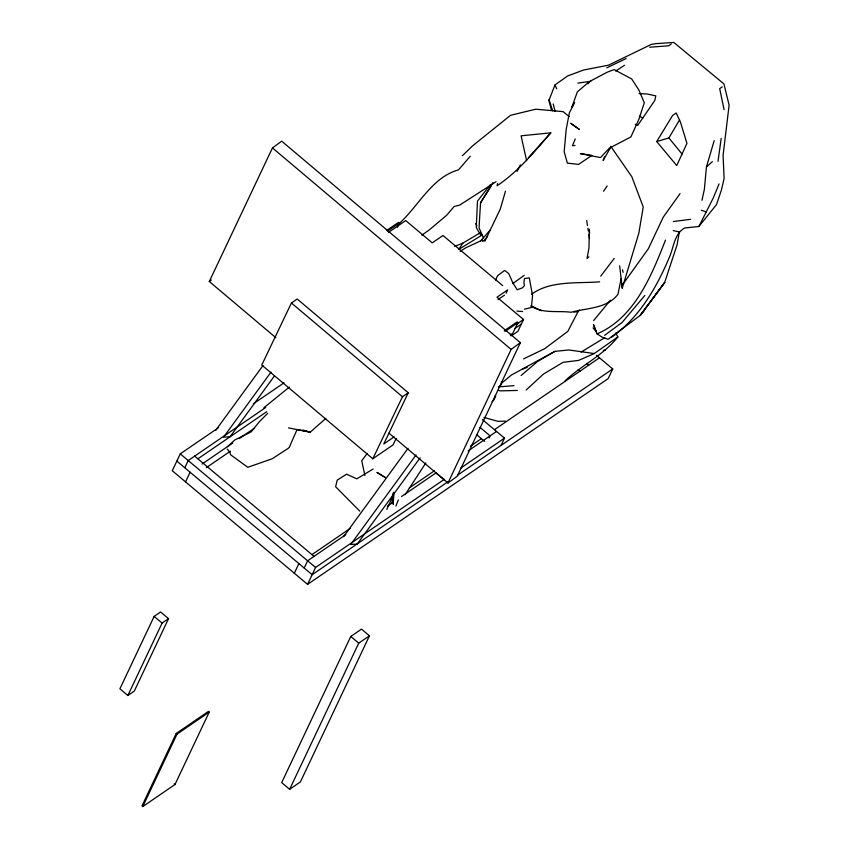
<?xml version="1.0" encoding="UTF-8"?>
<svg xmlns="http://www.w3.org/2000/svg" width="849" height="849" viewBox="0 0 849 849"><rect width="100%" height="100%" fill="white"/><g stroke="black" fill="none" stroke-linecap="round" stroke-linejoin="round"><path stroke-width="1.27" d="M393.257 504.115L393.703 492.218L393.267 504.115M492.908 182.577L480.534 202.815L479.038 227.882L483.484 237.826M714.189 140.616L706.442 166.913L704.373 189.369L701.932 200.311M391.941 503.468L393.002 493.195M718.021 161.31L721.183 138.419M679.38 231.522L677.194 244.48L664.65 282.526L640.273 315.361L608.096 339.313L601.962 337.042L597.07 333.89L593.43 324.52L596.454 332.055L593.058 327.863M621.139 278.514L617.998 294.2C607.364 308.643 586.797 307.911 571.133 312.273C557.655 310.426 542.925 313.981 530.965 306.001M497.556 183.575L497.089 185.761C518.07 171.636 534.424 151.854 550.768 132.837L521.074 135.808L526.603 160.61M288.49 427.896L310.267 432.162L325.857 418.366M611.333 337.435C638.957 317.972 656.33 288.172 669.224 257.597C673.777 247.675 674.138 233.889 684.655 227.988L698.886 226.471L716.471 204.651L721.321 190.356L724.133 178.47L723.072 155.452L729.1 105.202L723.942 83.924L673.809 42.45L655.789 43.649L651.289 44.413L608.5 65.182L583.475 70.053L567.716 75.932L555.023 84.889L548.868 100.49L551.553 110.444M505.484 191.142L500.284 209.087L484.821 241.307M619.664 265.843L622.253 288.161L638.819 233.252L643.234 207.039L631.858 176.772L610.739 146.325M604.488 156.885L603.098 160.535L610.771 147.217M665.467 240.118C651.416 275.904 634.659 317.717 597.07 333.89M395.889 506.025L398.372 499.902M719.061 183.904L713.202 198.093L698.886 226.471M575.282 138.96L572.438 145.657L575.049 145.455M296.991 429.743L289.297 447.285L288.044 448.474L272.253 458.725L247.823 467.3L230.482 454.682L230.121 452.538L227.267 449.047M386.794 509.389L393.363 494.988M495.583 280.032L497.631 275.67L504.688 270.396L508.71 273.558L512.785 282.738L517.19 289.785L522.379 287.843L524.385 285.816L523.918 282.271L524.544 278.546L529.288 277.878L532.546 295.622L531.421 307.508L524.374 309.185M275.883 337.722L209.3 281.507L272.455 147.917L281.698 141.167L520.373 342.656L457.229 476.257L447.975 482.996L388.938 433.16M218.49 427.694L180.264 453.854L172.283 470.749L307.582 584.367L608.171 378.612L612.734 368.954L596.444 355.285M184.806 467.778L188.223 460.54L265.769 407.456M185.538 481.892L190.112 472.235M154.136 616.395L119.9 688.815L127.859 695.49L134.301 691.086L168.537 618.666L160.578 611.98L154.136 616.395L162.095 623.07L168.537 618.666M127.859 695.49L162.095 623.07M397.343 227.288L399.37 223L398.574 222.332L386.773 230.419M176.221 733.462L141.995 805.881L142.791 806.55L174.99 784.508L209.225 712.088L208.43 711.42L176.221 733.462L177.017 734.13L209.225 712.088M142.791 806.55L177.017 734.13M294.316 573.224L298.88 563.577M304.186 568.023L307.603 560.786L345.83 534.615M307.582 584.367L315.563 567.472L444.441 479.25M506.089 293.308L507.171 291.005M350.775 636.463L281.688 782.608L289.647 789.294L300.387 781.94L369.464 635.805L361.504 629.12L350.775 636.463L358.734 643.149L369.464 635.805M289.647 789.294L358.734 643.149M504.285 330.728L517.158 321.909L517.954 322.578L511.565 335.748L517.911 331.322L523.504 319.489L496.983 297.214L507.713 289.859M447.975 482.996L511.119 349.406L520.373 342.656M489.13 437.935L490.106 435.866L479.993 427.365M501.08 445.375L504.508 438.137L482.381 419.565M394.095 436.906L383.769 443.985L408.252 392.769L297.214 299.028L291.43 302.987L261.768 365.028L372.807 458.768L393.055 444.897L396.165 438.402M372.807 458.768L402.468 396.727L408.252 392.769M517.02 171.477L520.331 164.865M578.71 310.384L567.822 331.375L544.58 348.78L523.6 358.872M656.712 141.56L672.62 115.432L676.197 113.002L680.41 121.98L686.937 143.364L676.738 165.566L656.712 141.56L668.895 137.952L679.55 119.9M574.677 102.559L569.392 112.768L566.177 129.451L564.171 151.738L567.365 163.125L578.625 164.398L591.827 155.409L580.345 153.595L600.476 157.596L609.349 148.182L630.903 136.933L639 119.03L644.306 102.729L638.724 89.771L631.709 78.978L614.124 69.586L607.152 72.229L589.365 81.631L577.362 91.83L571.897 107.016L573.351 104.905M480.534 202.815L490.955 186.419M480.47 232.658L462.79 243.164L458.789 249.383L482.317 234.897M487.74 235.757L485.713 238.877L482.678 241.424M405.079 494.734L425.848 462.928M587.911 83.743L589.365 81.631M603.533 191.237L607.184 185.952M680.049 193.636L663.302 217.068L648.296 248.831L622.476 284.839M215.593 430.485L263.01 365.516M270.969 372.202L223.552 437.171L230.005 436.842L274.301 376.128M343.548 536.706L408.061 448.293M416.021 454.979L350.733 544.453L357.174 544.124L420.128 457.844M367.15 453.419L361.759 460.784L364.89 475.525M600.742 276.137L614.22 258.393M615.716 333.073L617.849 336.936C603.522 355.147 581.777 365.112 565.063 380.84M490.404 184.626L477.467 201.107L476.257 227.521L480.778 235.279M610.41 300.228L593.589 320.614M644.816 295.494L622.052 322.514L604.637 335.323M470.272 156.216L458.566 169.842C431.642 177.25 418.515 206.424 398.701 223.977M480.492 241.137L489.99 230.228M528.418 157.659L550.768 132.837M510.249 334.867L511.469 334.039L510.567 335.673M267.743 413.304L259.38 421.698L251.113 431.876L234.77 439.984L227.553 446.712M462.312 155.802L472.331 146.06L510.536 115.294L535.74 109.203L563.067 111.622L569.148 116.557M498.798 387.24L500.719 385.446L502.523 381.647L501.271 382.018M492.08 401.524L494.012 399.73L495.805 395.921L494.553 396.292M526.157 389.999L543.413 374.112L563.099 362.311L578.689 360.379L594.247 353.545L617.849 336.936M706.442 166.913L712.353 161.692M579.485 310.108L577.564 311.816L573.754 311.997M588.909 256.822L587.03 258.457L588.983 248.004L589.302 229.304L589.62 233.242M521.148 375.491L537.576 361.483L554.864 351.369L568.862 349.968L594.247 353.545M502.353 382.581L511.448 374.993L554.864 351.369M289.35 387.102L263.816 407.796M531.463 294.391C550.046 280.308 577.416 283.63 599.659 281.815M641.738 312.687L643.871 311.116M209.3 281.507L211.359 280.011M512.796 283.598L524.162 275.352M421.868 235.152L429.074 230.058L446.5 215.413L454.098 206.562L459.702 205.087L496.06 181.718M387.568 231.087L399.37 223M388.545 232.339L405.716 220.581L432.247 242.856L442.987 235.502L502.661 285.614M253.437 403.763L284.022 382.835M197.913 458.81L266.713 411.712M202.126 464L232.732 443.051M239.291 438.562L254.594 428.087M206.307 467.672L230.355 451.212M498.034 299.591L504.476 295.187M505.081 331.397L517.954 322.578M517.062 323.894L523.504 319.489M514.897 328.489L521.339 324.074M311.997 554.599L350.255 528.407M409.271 488.005L434.412 470.792M470.484 446.107L481.415 438.625M494.532 429.647L599.468 357.822M387.335 506.216L392.79 502.47M401.535 496.495L436.482 472.575M468.149 450.893L496.548 431.451M460.827 468.043L504.508 438.137M447.678 481.935L312.145 574.709L176.847 461.092M457.399 475.281L612.734 368.954M671.251 44.021L668.683 45.772L649.687 47.215M722.287 86.874L719.687 88.593L724.091 109.691M615.716 71.051L624.503 65.299M373.167 468.998L356.845 478.836L346.562 474.188L337.18 480.184L335.642 486.774L359.743 511.119M460.179 251.346L465.761 247.802L482.381 240.065M581.098 352.091L604.721 337.69M606.738 67.856L626.084 58.57M454.724 246.327L462.79 243.164M522.528 369.082L527.187 367.447M603.268 350.467L605.528 349.937M577.829 83.106L590.84 81.302M673.353 221.515L690.577 219.329M498.289 386.932L513.985 385.648M517.37 390.444L500.337 390.858L498.225 390.253M505.463 421.146L497.896 421.327L483.951 417.443M639.074 93.634L647.023 93.942L655.799 95.873L654.812 100.49L637.61 125.514L635.328 124.23M516.924 311.084L522.666 311.551M297.819 429.721L310.288 432.173L302.806 429.997M673.246 230.588L679.38 231.947M701.274 210.234L706.304 211.921M531.187 305.884L541.439 310.798M639.435 116.154L642.895 118.075M377.243 472.575L385.457 477.647L376.998 472.426M571.515 123.88L579.432 129.483L570.517 123.179M586.723 363.478L588.728 365.166M578.127 369.75L580.143 371.438M476.565 434.614L484.662 441.406M436.015 472.893L443.974 479.568M194.665 456.125L314.045 556.382M180.264 453.854L315.563 567.472M174.194 783.839L174.99 784.508M272.455 147.917L511.119 349.406M291.43 302.987L402.468 396.727M668.895 137.952L682.055 154.009M475.748 223.584L476.883 225.845M555.023 84.889L556.7 88.827M549.059 99.63L552.72 110.911M553.198 103.971L555.161 111.495M622.487 269.791L623.145 272.349M586.701 220.549L587.508 225.696M587.922 228.275L588.325 230.854M588.941 234.727L589.546 238.59M622.232 284.235L622.253 288.161M664.65 282.526L640.273 315.361L664.65 282.526"/></g></svg>
